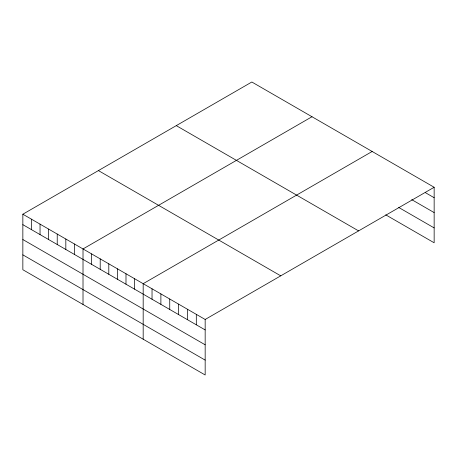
<?xml version="1.0" encoding="UTF-8"?>
<svg xmlns="http://www.w3.org/2000/svg" width="457" height="457" viewBox="0 0 457 457"><rect width="100%" height="100%" fill="white"/><g stroke="black" fill="none" stroke-linecap="round" stroke-linejoin="round"><path stroke-width="0.69" d="M22.85 214.213L205.164 319.472L205.164 374.991L22.85 269.733L22.85 214.213L251.836 82.009L434.15 187.267L434.15 242.787L385.742 214.841M312 116.741L83.014 248.945L83.014 304.471M372.164 151.478L143.178 283.683L143.178 339.203M205.164 319.472L434.15 187.267M425.296 192.603L434.15 197.715M411.717 199.635L434.15 212.591M398.727 207.461L434.15 227.912M176.271 125.635L358.585 230.894M98.415 170.587L280.729 275.839M22.85 224.661L205.164 329.92M22.85 239.537L205.164 344.795M22.85 254.857L205.164 360.116M196.31 314.359L196.31 324.807M187.456 309.246L187.456 319.694M178.596 304.134L178.596 314.582M169.741 299.021L169.741 309.469M160.887 293.908L160.887 304.356M152.032 288.795L152.032 299.244M134.581 278.719L134.581 289.167M125.989 273.754L125.989 284.203M117.392 268.796L117.392 279.244M108.8 263.832L108.8 274.28M100.203 258.873L100.203 269.322M91.606 253.909L91.606 264.357M74.417 243.987L74.417 254.435M65.825 239.022L65.825 249.471M57.228 234.058L57.228 244.506M48.636 229.1L48.636 239.548M40.039 224.136L40.039 234.584M31.447 219.171L31.447 229.62"/></g></svg>
